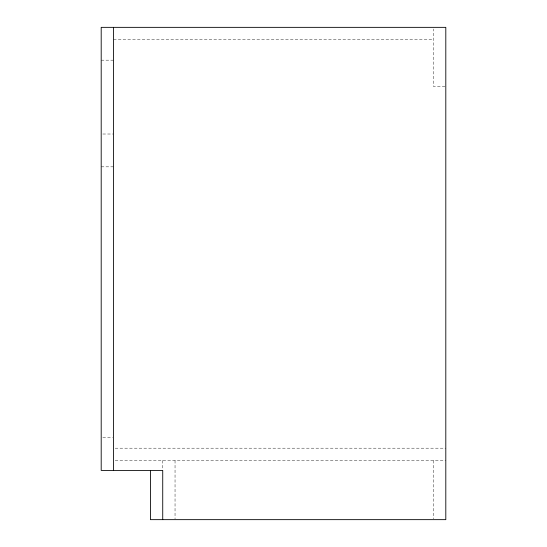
<?xml version="1.0" encoding="UTF-8"?>
<svg xmlns="http://www.w3.org/2000/svg" width="547" height="547" viewBox="0 0 547 547"><rect width="100%" height="100%" fill="white"/><g stroke="black" fill="none" stroke-linecap="round" stroke-linejoin="round"><path stroke-width="0.41" stroke-dasharray="2.73 2.05" d="M113.502 39.657L433.498 39.657M101.195 60.17L113.502 60.17M444.984 86.508L433.498 86.508L433.498 28.991M102.836 134.015L113.502 134.015M101.195 166.835L113.502 166.835M102.836 437.6L112.682 437.6M115.212 448.184L445.805 448.184M115.212 460.492L445.805 460.492M433.498 460.492L433.498 518.802M175.04 460.492L175.04 518.802M162.732 460.492L162.732 469.784"/><path stroke-width="0.82" d="M162.732 519.65L162.732 470.42L101.195 470.42L101.195 27.35L445.805 27.35L445.805 519.65L150.425 519.65L150.425 470.42M113.502 27.35L113.502 470.42"/></g></svg>
